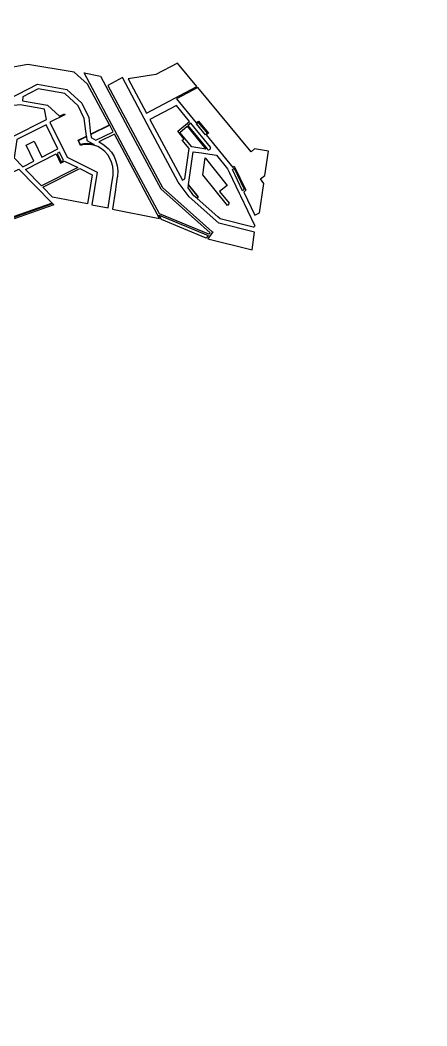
# Model space of a CAD drawing. Extents: x 407811 to 416949, y 4498993 to 4508589.
# Drawn here: x 411730 to 412634, y 4502920 to 4505156 of the extents above; entities that cross this region are included whole.
import ezdxf

# ---------------------------------------------------------------- set-up
doc = ezdxf.new("R2010")
doc.units = 0
doc.header["$LTSCALE"] = 40
doc.header["$MEASUREMENT"] = 0
doc.layers.add('Images', color=253, linetype='CONTINUOUS')
doc.layers.add('ΟΙΚ.ΤΕΤΡΑΓΩΝΑ ΕΥΚΑΡΠΙΑ', color=80, linetype='CONTINUOUS')
picture_1 = doc.add_image_def('image1.tif', size_in_pixel=(10278, 10088))

msp = doc.modelspace()

# ---------------------------------------------------------------- linework, layer by layer
at = {"layer": 'ΟΙΚ.ΤΕΤΡΑΓΩΝΑ ΕΥΚΑΡΠΙΑ'}
for points in [[(411747.1, 4505057.3), (411668.6, 4505043.2), (411680.5, 4504977), (411704.2, 4504979.8), (411768.8, 4505013.2), (411833.9, 4505001.6), (411867.1, 4504971.4), (411882.6, 4504939.5), (411887, 4504902.4), (411928.8, 4504922.7), (411880.3, 4505013.7), (411850.6, 4505039.8)], [(412080.2, 4505059.8), (412032, 4505034.5), (411970.5, 4505025.1), (412011.1, 4504949), (412123, 4505008.2)], [(411872.5, 4505038.8), (411908.8, 4505031.1), (411975.7, 4504905.8), (412042.6, 4504780.4), (412152.2, 4504683), (412149.9, 4504679.7), (412039.8, 4504725.4), (411984, 4504829.8), (411928.3, 4504934.3)], [(411957.4, 4505028.4), (411925.4, 4505010.6), (411986, 4504897), (412046.6, 4504783.5), (412156.4, 4504686), (412158.6, 4504685.1), (412147.5, 4504669.3), (412245.6, 4504645.2), (412251.2, 4504684.4), (412172.1, 4504704.1), (412106.2, 4504762.7), (412081.8, 4504795.3), (412019.6, 4504911.8)], [(412125, 4505005.8), (412078, 4504981), (412121.7, 4504927.5), (412126.3, 4504931.4), (412148.5, 4504904.3), (412143.8, 4504900.4), (412202.7, 4504828.4), (412206.1, 4504831.1), (412231.8, 4504777.4), (412227, 4504773.6), (412251.6, 4504722.4), (412262.3, 4504727), (412271.8, 4504792.9), (412264.3, 4504802.9), (412274.3, 4504810.6), (412282, 4504864.5), (412251.4, 4504869.4), (412243.7, 4504862.8)], [(411664, 4504815.4), (411713.3, 4504839.1), (411705.5, 4504847.1), (411712.8, 4504896.6), (411789, 4504934.9), (411784.1, 4504958), (411730.6, 4504967.2), (411695.3, 4504963.8), (411637.8, 4504922.7), (411622.7, 4504870.3), (411653.5, 4504819.2), (411659.9, 4504822.3)], [(412077.4, 4504966), (412018.6, 4504934.9), (412090.8, 4504799.6), (412096.2, 4504802.6), (412105.7, 4504870.2), (412090.5, 4504888.6), (412095.1, 4504891.3), (412080.8, 4504908.7), (412106.3, 4504930.7)], [(411788, 4504923.2), (411723, 4504890.6), (411717, 4504849.7), (411736.2, 4504829.9), (411760.8, 4504842.3), (411743.7, 4504877.4), (411761.5, 4504886.4), (411778.6, 4504851.3), (411814.3, 4504869.4)], [(411929.3, 4504921.9), (411887.1, 4504901.4), (411888, 4504894.5), (411898.7, 4504888.8), (411936.8, 4504907.7)], [(412101.4, 4504919.8), (412142.8, 4504869.1), (412112, 4504873.7), (412085.5, 4504906.1)], [(412126.1, 4504928.5), (412146.3, 4504903.8), (412142.4, 4504900.6), (412122.2, 4504925.4)], [(411810.3, 4504858.3), (411820.2, 4504838), (411829.1, 4504842.4), (411858.6, 4504827.8), (411777.7, 4504787.3), (411742.1, 4504823.9)], [(411817.9, 4504862.2), (411812.5, 4504859.5), (411821.4, 4504841.3), (411826.7, 4504844)], [(412141.2, 4504849.3), (412190.7, 4504788), (412173.6, 4504775), (412194.9, 4504748.5), (412191.3, 4504743.4), (412135.9, 4504812)], [(411684.5, 4504767.9), (411671.5, 4504789.4), (411677.7, 4504792.7), (411674, 4504798.9), (411727.4, 4504824.6), (411801.2, 4504748.9), (411714.5, 4504718.1)], [(411863.3, 4504825.7), (411890.4, 4504811.9), (411880, 4504747), (411802.3, 4504762.1), (411780.7, 4504784.3)], [(412205.9, 4504826.9), (412228.4, 4504779.9), (412224.4, 4504776.6), (412201.9, 4504823.7)], [(412104.4, 4504789), (412125.5, 4504762.9), (412122.8, 4504760), (412116.6, 4504765.5), (412103.6, 4504782.9)], [(411802, 4504748.1), (411805, 4504745), (411717.2, 4504713.8), (411715.1, 4504717.3)], [(412039.1, 4504722.4), (412148.2, 4504677.2), (412144, 4504671.3), (412044.3, 4504712.7)]]:
    msp.add_lwpolyline(points, close=True, dxfattribs=at)
for points in [[(411936.8, 4504811.2, 0.311661), (411903.1, 4504875, 0.148623), (411864.2, 4504877.3), (411858.9, 4504888.7), (411877.5, 4504898.1), (411872.9, 4504936.7), (411859, 4504965.3), (411829.3, 4504992.3), (411770.4, 4505002.7), (411736.4, 4504985.2), (411735.5, 4504976.5), (411791.3, 4504966.9), (411817.7, 4504942.3), (411828.8, 4504947.6), (411829.9, 4504945.3), (411796.5, 4504928.6), (411834.5, 4504850.8), (411901.4, 4504817.8), (411889.9, 4504745.1), (411926.2, 4504738.1), (411933.5, 4504788.2)], [(412109.4, 4504926.8), (412103.3, 4504921.5), (412145.7, 4504869.6, 0.981966), (412153.1, 4504873.3)], [(411877.6, 4504897.1), (411878.6, 4504888.1), (411894.8, 4504879.5, 0.112006), (411864.4, 4504879.4), (411860.2, 4504888.3)], [(411939.7, 4504902.4), (411905, 4504885.2, -0.008567), (411907.3, 4504884.1, -0.317695), (411946.6, 4504808.9, -0.008759), (411946.2, 4504806.3), (411943.3, 4504786.2), (411942.1, 4504778.3), (411935.9, 4504735.3), (412039.8, 4504714.7), (412001.3, 4504786.8), (411997.6, 4504793.9)], [(412114.9, 4504863.2), (412133.6, 4504860.4), (412142.5, 4504859.1), (412166.3, 4504855.5), (412191.3, 4504825), (412194.8, 4504817.6), (412217, 4504771.4), (412220.1, 4504764.9), (412251.2, 4504700.1, -0.579179), (412248.1, 4504695.4), (412174.8, 4504713.8), (412169.5, 4504718.4), (412123.5, 4504759.3), (412126.8, 4504762.9), (412104.6, 4504790.3), (412105.4, 4504795.7)]]:
    msp.add_lwpolyline(points, format="xyb", close=True, dxfattribs=at)

# ---------------------------------------------------------------- pictures from other files: only their frames are drawn
at = {"layer": 'Images'}
image = msp.add_image(picture_1, insert=(408162.9, 4500066.6), size_in_units=(8684, 8523.4), rotation=-0.6923, dxfattribs=at)
image.dxf.flags = 15

doc.saveas('drawing.dxf')
